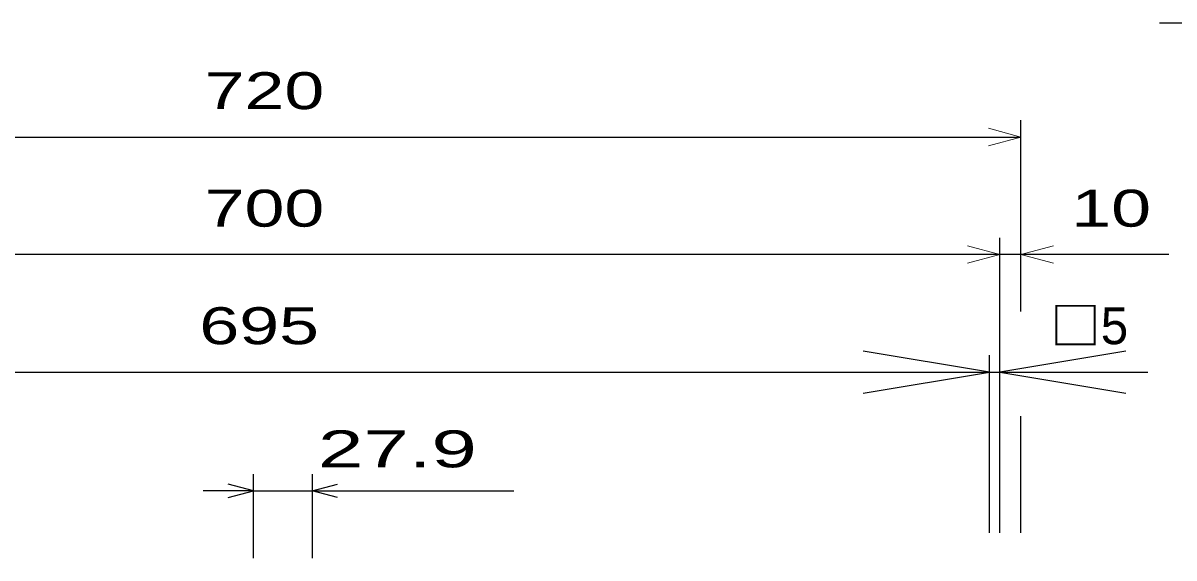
# Model space of a CAD drawing. Units: millimetres, scale not verified. Extents: x -1456 to 1379, y -1030 to 847.
# Drawn here: x -852 to -304, y -608 to -353 of the extents above; entities that cross this region are included whole.
import ezdxf
from ezdxf.enums import TextEntityAlignment as Align

# ---------------------------------------------------------------- set-up
doc = ezdxf.new("R2010")
doc.units = ezdxf.units.MM
doc.header["$LTSCALE"] = 8
doc.layers.add('22', color=2, linetype='Continuous', lineweight=25)
doc.styles.add('ベクトル', font='')
doc.styles.get('ベクトル').set_extended_font_data('ベクトル')

# ---------------------------------------------------------------- blocks, each defined once
blk = doc.blocks.new('open_arrow')
at = {"color": 0, "linetype": 'Continuous', "lineweight": -2}
blk.add_lwpolyline([(7.5, 1.25), (0, 0), (7.5, -1.25)], dxfattribs=at)

msp = doc.modelspace()

# ---------------------------------------------------------------- linework, layer by layer
at = {"layer": '22', "color": 4}
for p, q in [((-310.8, -352.8), (-150.8, -352.8)), ((-376.8, -485.37), (-376.8, -399.127)), ((-1096.8, -407.127), (-376.8, -407.127)), ((-386.8, -579.727), (-386.8, -455.127)), ((-376.8, -490.289), (-376.8, -455.127)), ((-386.8, -463.127), (-1086.8, -463.127)), ((-376.8, -463.127), (-386.8, -463.127)), ((-306.4, -463.127), (-376.8, -463.127)), ((-391.8, -595.727), (-391.8, -511.127)), ((-391.8, -595.727), (-391.8, -511.127)), ((-386.8, -595.727), (-386.8, -511.127)), ((-1086.8, -519.127), (-391.8, -519.127)), ((-391.8, -519.127), (-316.4, -519.127)), ((-376.8, -595.727), (-376.8, -540.185)), ((-742, -607.727), (-742, -567.727)), ((-714.1, -567.727), (-714.1, -607.727)), ((-742, -575.727), (-754, -572.527)), ((-714.1, -575.727), (-702.1, -572.527)), ((-742, -575.727), (-766, -575.727)), ((-754, -578.927), (-742, -575.727)), ((-742, -575.727), (-714.1, -575.727)), ((-702.1, -578.927), (-714.1, -575.727)), ((-714.1, -575.727), (-618.1, -575.727))]:
    msp.add_line(p, q, dxfattribs=at)
at = {"layer": '22', "color": 4, "lineweight": 13}
for p, q in [((-376.8, -407.127), (-392.255, -402.985)), ((-392.255, -411.268), (-376.8, -407.127)), ((-386.8, -463.127), (-402.255, -458.985)), ((-361.345, -458.985), (-376.8, -463.127)), ((-402.255, -467.268), (-386.8, -463.127)), ((-376.8, -463.127), (-361.345, -467.268))]:
    msp.add_line(p, q, dxfattribs=at)

# ---------------------------------------------------------------- block references
at = {"layer": '22', "color": 4, "xscale": 8, "yscale": 8, "rotation": 180}
msp.add_blockref('open_arrow', (-391.8, -519.127), dxfattribs=at)
at = {"layer": '22', "color": 4, "xscale": 8, "yscale": 8}
msp.add_blockref('open_arrow', (-386.8, -519.127), dxfattribs=at)

# ---------------------------------------------------------------- texts
at = {"layer": '22', "style": 'ベクトル', "width": 1.45}
for s, p in [('720', (-736.8, -399.127)), ('700', (-736.8, -455.127))]:
    msp.add_text(s, height=17.6, dxfattribs=at).set_placement(p, align=Align.BOTTOM_CENTER)
msp.add_text('10', height=17.6, dxfattribs=at).set_placement((-352.8, -455.127), align=Align.BOTTOM_LEFT)
at = {"layer": '22', "color": 4, "style": 'ベクトル'}
msp.add_text('□5', height=17.6, dxfattribs=at).set_placement((-362.8, -511.127), align=Align.BOTTOM_LEFT)
at = {"layer": '22', "color": 4, "style": 'ベクトル', "width": 1.45}
msp.add_text('695', height=17.6, dxfattribs=at).set_placement((-739.3, -511.127), align=Align.BOTTOM_CENTER)
at = {"layer": '22', "style": 'ベクトル', "width": 1.65}
msp.add_text(' 27.9 ', height=17.6, dxfattribs=at).set_placement((-722.1, -555.727), align=Align.MIDDLE_LEFT)

doc.saveas('drawing.dxf')
